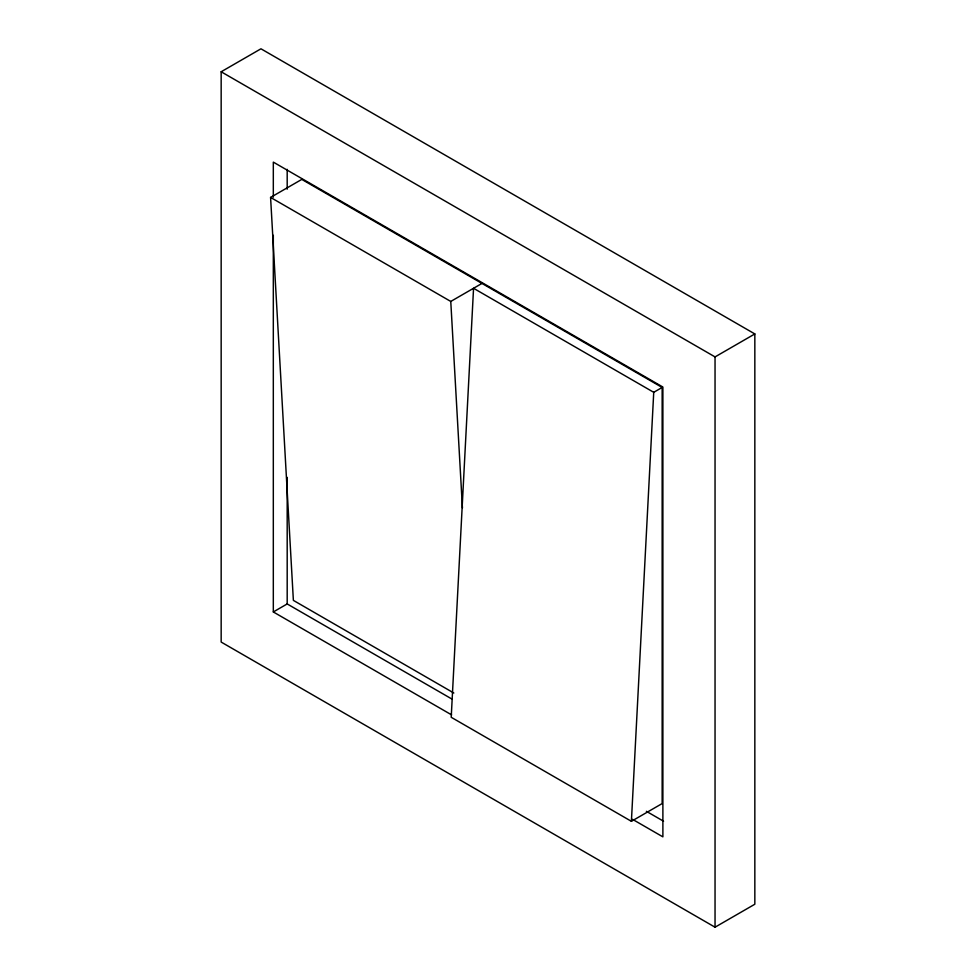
<?xml version="1.0" encoding="UTF-8"?>
<svg xmlns="http://www.w3.org/2000/svg" width="976" height="976" viewBox="0 0 976 976"><rect width="100%" height="100%" fill="white"/><g stroke="black" fill="none" stroke-linecap="round" stroke-linejoin="round"><path stroke-width="1.46" d="M631.399 821.316L653.737 392.315L662.155 387.448L662.155 803.565L631.399 821.316L451.217 717.287L473.555 288.286L653.737 392.315M221.162 71.773L260.958 48.8L754.838 333.938L754.838 904.227L715.042 927.2L221.162 642.062L221.162 71.773L715.042 356.911L754.838 333.938M453.828 693.009L293.373 600.374L270.584 197.42L301.791 179.401L662.155 387.448M270.584 197.42L450.766 301.438L481.973 283.418M273.317 235.301L273.317 611.952L287.188 603.937L452.266 699.243M646.38 811.312L663.558 821.231M273.317 611.952L451.595 714.871M632.509 819.328L662.887 836.859L662.887 387.033L273.317 162.114L273.317 197.189M450.766 301.438L462.441 507.984M715.042 356.911L715.042 927.2M287.188 169.348L287.188 189.173M287.188 477.374L287.188 603.937"/></g></svg>
